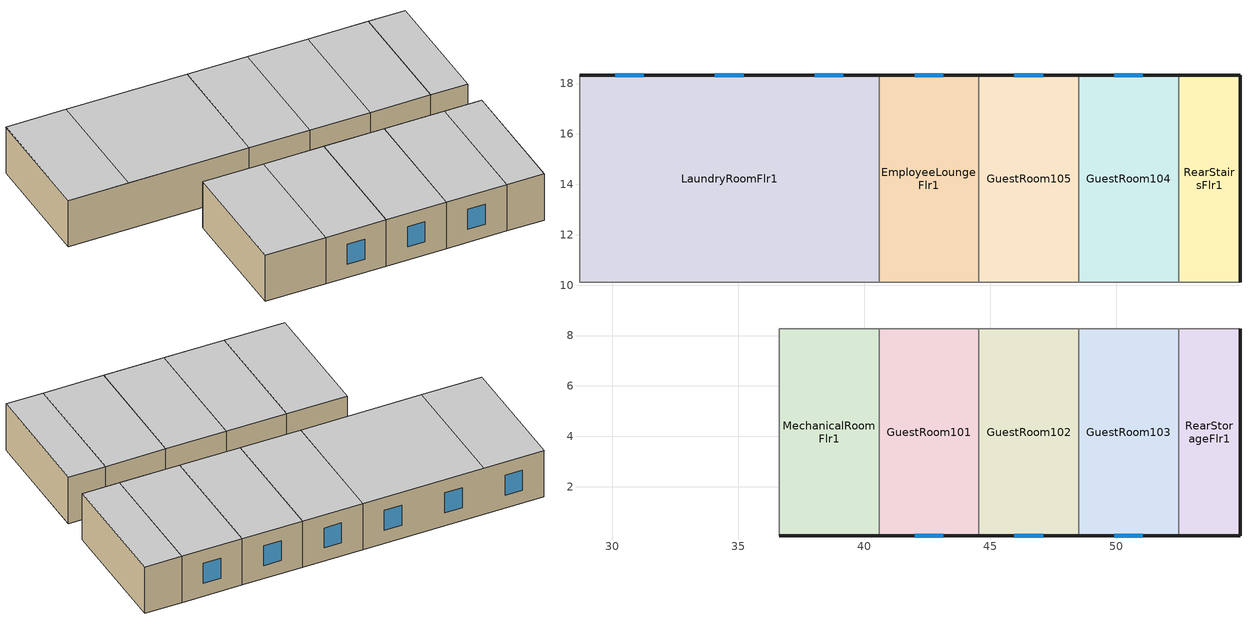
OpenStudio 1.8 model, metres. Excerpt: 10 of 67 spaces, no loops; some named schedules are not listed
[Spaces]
GuestRoom102
 floor ground: 48.51,8.28 48.51,0.05 44.55,0.05 44.55,8.28 z0
 wall outside: 44.55,0.05 48.51,0.05 z0:3.35
 wall to GuestRoom101: 44.55,8.28 44.55,0.05 z0:3.35
 wall to GuestRoom103: 48.51,0.05 48.51,8.28 z0:3.35
 wall to CorridorFlr1: 48.51,8.28 44.55,8.28 z0:3.35
 window: 45.96,0.05 47.1,0.05 z0.95:2.4
 ceiling to GuestRoom209_212: 48.51,0.05 48.51,8.28 44.55,8.28 44.55,0.05 z3.35
EmployeeLoungeFlr1
 floor ground: 44.55,18.34 44.55,10.11 40.59,10.11 40.59,18.34 z0
 wall outside: 44.55,18.34 40.59,18.34 z0:3.35
 wall to GuestRoom105: 44.55,10.11 44.55,18.34 z0:3.35
 wall to CorridorFlr1: 40.59,10.11 44.55,10.11 z0:3.35
 wall to LaundryRoomFlr1: 40.59,18.34 40.59,10.11 z0:3.35
 window: 43.14,18.34 42,18.34 z0.95:2.4
 ceiling to GuestRoom215_218: 44.55,10.11 44.55,18.34 40.59,18.34 40.59,10.11 z3.35
LaundryRoomFlr1
 floor ground: 40.59,18.34 40.59,10.11 28.7,10.11 28.7,18.34 z0
 wall outside: 40.59,18.34 28.7,18.34 z0:3.35
 wall to ElevatorCoreFlr1: 28.7,18.34 28.7,10.11 z0:3.35
 wall to CorridorFlr1: 28.7,10.11 40.59,10.11 z0:3.35
 window: 39.18,18.34 38.04,18.34 / 31.25,18.34 30.11,18.34 / 35.21,18.34 34.07,18.34 z0.95:2.4
 ceiling to GuestRoom215_218: 40.59,10.11 40.59,18.34 32.66,18.34 32.66,10.11 z3.35
 ceiling to GuestRoom219: 32.66,10.11 32.66,18.34 28.7,18.34 28.7,10.11 z3.35
GuestRoom105
 floor ground: 48.51,18.34 48.51,10.11 44.55,10.11 44.55,18.34 z0
 wall outside: 48.51,18.34 44.55,18.34 z0:3.35
 wall to CorridorFlr1: 44.55,10.11 48.51,10.11 z0:3.35
 wall to GuestRoom104: 48.51,10.11 48.51,18.34 z0:3.35
 window: 47.1,18.34 45.96,18.34 z0.95:2.4
 ceiling to GuestRoom215_218: 48.51,10.11 48.51,18.34 44.55,18.34 44.55,10.11 z3.35
MechanicalRoomFlr1
 floor ground: 40.59,8.28 40.59,0.05 36.62,0.05 36.62,8.28 z0
 wall outside: 36.62,0.05 40.59,0.05 z0:3.35
 wall to MeetingRoomFlr1: 36.62,8.28 36.62,0.05 z0:3.35
 wall to GuestRoom101: 40.59,0.05 40.59,8.28 z0:3.35
 wall to CorridorFlr1: 40.59,8.28 36.62,8.28 z0:3.35
 ceiling to GuestRoom209_212: 40.59,0.05 40.59,8.28 36.62,8.28 36.62,0.05 z3.35
GuestRoom103
 floor ground: 52.47,8.28 52.47,0.05 48.51,0.05 48.51,8.28 z0
 wall outside: 48.51,0.05 52.47,0.05 z0:3.35
 wall to CorridorFlr1: 52.47,8.28 48.51,8.28 z0:3.35
 wall to RearStorageFlr1: 52.47,0.05 52.47,8.28 z0:3.35
 window: 49.92,0.05 51.06,0.05 z0.95:2.4
 ceiling to GuestRoom213: 52.47,0.05 52.47,8.28 48.51,8.28 48.51,0.05 z3.35
GuestRoom101
 floor ground: 44.55,8.28 44.55,0.05 40.59,0.05 40.59,8.28 z0
 wall outside: 40.59,0.05 44.55,0.05 z0:3.35
 wall to CorridorFlr1: 44.55,8.28 40.59,8.28 z0:3.35
 window: 42,0.05 43.14,0.05 z0.95:2.4
 ceiling to GuestRoom209_212: 44.55,0.05 44.55,8.28 40.59,8.28 40.59,0.05 z3.35
RearStorageFlr1
 floor ground: 54.91,8.28 54.91,0.05 52.47,0.05 52.47,8.28 z0
 wall outside: 52.47,0.05 54.91,0.05 54.91,8.28 z0:3.35
 wall to CorridorFlr1: 54.91,8.28 52.47,8.28 z0:3.35
 ceiling to RearStorageFlr2: 54.91,0.05 54.91,8.28 52.47,8.28 52.47,0.05 z3.35
RearStairsFlr1
 floor ground: 54.91,18.34 54.91,10.11 52.47,10.11 52.47,18.34 z0
 wall outside: 54.91,10.11 54.91,18.34 52.47,18.34 z0:3.35
 wall to GuestRoom104: 52.47,18.34 52.47,10.11 z0:3.35
 wall to CorridorFlr1: 52.47,10.11 54.91,10.11 z0:3.35
 ceiling to RearStairsFlr2: 54.91,10.11 54.91,18.34 52.47,18.34 52.47,10.11 z3.35
GuestRoom104
 floor ground: 52.47,18.34 52.47,10.11 48.51,10.11 48.51,18.34 z0
 wall outside: 52.47,18.34 48.51,18.34 z0:3.35
 wall to CorridorFlr1: 48.51,10.11 52.47,10.11 z0:3.35
 window: 51.06,18.34 49.92,18.34 z0.95:2.4
 ceiling to GuestRoom214: 52.47,10.11 52.47,18.34 48.51,18.34 48.51,10.11 z3.35
[Site]
El Paso International Ap  Ut_TX_USA: Latitude {deg}=31.77; Longitude {deg}=-106.5; Time Zone {hr}=-7; Elevation {m}=1186; Terrain=Suburbs
[Building]
90.1-2010-SmallHotel-ASHRAE 169-2006-3B created: 2015-08-18 09:52:40 -0600: North Axis {deg}=180; Default Construction Set=90.1-2010 - SmHotel - ASHRAE 169-2006-3B
[Site:GroundTemperature:BuildingSurface]
20.4, 20.43, 20.56, 20.66, 20.86, 21.06, 21.16, 21.14, 21.08, 20.94, 20.7, 20.52
[Site:WaterMainsTemperature]
Calculation Method=Correlation; Annual Average Outdoor Air Temperature {C}=17.9417; Maximum Difference In Monthly Average Outdoor Air Temperatures {deltaC}=21.1
[SizingPeriod:DesignDay] Barometric Pressure {Pa}=87865; Sky Clearness=0; Rain Indicator=0; Snow Indicator=0; Day of Month=21; Daylight Saving Time Indicator=0; Humidity Indicating Type=Wetbulb; Dry-Bulb Temperature Range Modifier Type=DefaultMultipliers
Name | Maximum Dry-Bulb Temperature {C} | Daily Dry-Bulb Temperature Range {deltaC} | Humidity Indicating Conditions at Maximum Dry-Bulb {BasedOnField A3} | Wind Speed {m/s} | Wind Direction {deg} | Month | Day Type | Solar Model Indicator | ASHRAE Taub | ASHRAE Taud
El Paso International Ap  Ut Ann Clg .4% Condns DB=>MWB | 38.1 | 13 | 18.1 | 3.9 | 280 | 7 | SummerDesignDay | ASHRAETau | 0.605 | 1.547
El Paso International Ap  Ut Ann Htg 99.6% Condns DB | -5.2 | 0 | -5.2 | 2.2 | 20 | 12 | WinterDesignDay | ASHRAEClearSky
[ClimateZones]
Climate Zone Institution Name 1=ASHRAE; Climate Zone Document Name 1=ANSI/ASHRAE Standard 169; Climate Zone Document Year 1=2006; Climate Zone Institution Name 2=CEC; Climate Zone Document Name 2=California Climate Zone Descriptions; Climate Zone Document Year 2=1995
[Material:NoMass] Thermal Absorptance=0.9; Solar Absorptance=0.7
Name | Roughness | Thermal Resistance {m2-K/W} | Visible Absorptance
CP02 CARPET PAD | VeryRough | 0.21648 | 0.8
Typical Insulation R-6.78 | Smooth | 1.19347 | 0.7
Typical Carpet Pad | Smooth | 0.21648 | 0.8
Typical Insulation R-9.73 | Smooth | 1.71283 | 0.7
Typical Insulation R-19.72 | Smooth | 3.4722 | 0.7
Typical Insulation R-0.58 | Smooth | 0.101875 | 0.7
Typical Insulation R-8.93 | Smooth | 1.57183 | 0.7
[Material]
Name | Roughness | Thickness {m} | Conductivity {W/m-K} | Density {kg/m3} | Specific Heat {J/kg-K} | Thermal Absorptance | Solar Absorptance | Visible Absorptance
4 in. Normalweight Concrete Floor | MediumRough | 0.1016 | 2.31 | 2322 | 832 | 0.9 | 0.7 | 0.7
25mm Stucco | Smooth | 0.0254 | 0.72 | 1856 | 840 | 0.9 | 0.7 | 0.7
5/8 in. Gypsum Board | MediumSmooth | 0.0159 | 0.16 | 800 | 1090 | 0.9 | 0.7 | 0.7
Roof Membrane - Highly Reflective | VeryRough | 0.0095 | 0.16 | 1121.29 | 1460 | 0.75 | 0.45 | 0.7
Metal Roof Surface; F08 Metal surface | Smooth | 0.0008 | 45.28 | 7824 | 500 | 0.9 | 0.7 | 0.7
1/2 in. Gypsum Board | Smooth | 0.0127 | 0.16 | 800 | 1090 | 0.9 | 0.7 | 0.5
8 in. Normalweight Concrete Floor | MediumRough | 0.2032 | 2.31 | 2322 | 832 | 0.9 | 0.7 | 0.7
8 in. Concrete Block Basement Wall | MediumRough | 0.2032 | 1.326 | 1842 | 912 | 0.9 | 0.7 | 0.7
G05 25mm wood | MediumSmooth | 0.0254 | 0.15 | 608 | 1630 | 0.9 | 0.5 | 0.5
[Construction]
Typical Insulated Exterior Mass Floor R-9.35: Typical Insulation R-6.78, 4 in. Normalweight Concrete Floor, Typical Carpet Pad
Typical Insulated Steel Framed Exterior Wall R-11.9: 25mm Stucco, 5/8 in. Gypsum Board, Typical Insulation R-9.73, 5/8 in. Gypsum Board
Typical IEAD Roof - Highly Reflective R-20.83: Roof Membrane - Highly Reflective, Typical Insulation R-19.72, Metal Roof Surface
int_slab_floor_smallhotel: 4 in. Normalweight Concrete Floor, CP02 CARPET PAD
int_wall_smallhotel: 1/2 in. Gypsum Board, 1/2 in. Gypsum Board
int_slab_ceiling_smallhotel: CP02 CARPET PAD, 4 in. Normalweight Concrete Floor
Smallhotel 2010 Slab Floor: 8 in. Normalweight Concrete Floor, CP02 CARPET PAD
Typical Insulated Basement Mass Wall: 8 in. Concrete Block Basement Wall
U 0.65 SHGC 0.25 Dbl Ref-C-H Clr 6mm/6mm Air: REF C CLEAR HI 6MM, AIR 6MM, CLEAR 6MM
Typical Insulated Metal Door R-1.43: F08 Metal surface, Typical Insulation R-0.58
Typical Overhead Door: Typical Insulation R-8.93
U 1.17 SHGC 0.39 Simple Glazing Skylight: U 1.17 SHGC 0.39 Simple Glazing
Typical Interior Window: Clear 3mm
Typical Interior Door; Typical Interior Partition: G05 25mm wood
[DefaultConstructionSet]
90.1-2010 - SmHotel - ASHRAE 169-2006-3B: Default Exterior Surface Constructions=Default Surface Constructions 1; Default Interior Surface Constructions=Default Surface Constructions 2; Default Ground Contact Surface Constructions=Default Surface Constructions 3; Default Exterior SubSurface Constructions=Default Sub Surface Constructions 1; Default Interior SubSurface Constructions=Default Sub Surface Constructions 2; Interior Partition Construction=Typical Interior Partition
[DefaultSurfaceConstructions]
Name | Floor Construction | Wall Construction | Roof Ceiling Construction
Default Surface Constructions 1 | Typical Insulated Exterior Mass Floor R-9.35 | Typical Insulated Steel Framed Exterior Wall R-11.9 | Typical IEAD Roof - Highly Reflective R-20.83
Default Surface Constructions 2 | int_slab_floor_smallhotel | int_wall_smallhotel | int_slab_ceiling_smallhotel
Default Surface Constructions 3 | Smallhotel 2010 Slab Floor | Typical Insulated Basement Mass Wall
[DefaultSubSurfaceConstructions]
Name | Fixed Window Construction | Operable Window Construction | Door Construction | Overhead Door Construction | Skylight Construction | Tubular Daylight Dome Construction | Tubular Daylight Diffuser Construction
Default Sub Surface Constructions 1 | U 0.65 SHGC 0.25 Dbl Ref-C-H Clr 6mm/6mm Air | U 0.65 SHGC 0.25 Dbl Ref-C-H Clr 6mm/6mm Air | Typical Insulated Metal Door R-1.43 | Typical Overhead Door | U 1.17 SHGC 0.39 Simple Glazing Skylight | Typical Interior Window | Typical Interior Window
Default Sub Surface Constructions 2 | Typical Interior Window | Typical Interior Window | Typical Interior Door
[WindowMaterial:Glazing] Optical Data Type=SpectralAverage; Infrared Transmittance at Normal Incidence=0; Front Side Infrared Hemispherical Emissivity=0.84; Conductivity {W/m-K}=0.9; Dirt Correction Factor for Solar and Visible Transmittance=1; Solar Diffusing=No
Name | Thickness {m} | Solar Transmittance at Normal Incidence | Front Side Solar Reflectance at Normal Incidence | Back Side Solar Reflectance at Normal Incidence | Visible Transmittance at Normal Incidence | Front Side Visible Reflectance at Normal Incidence | Back Side Visible Reflectance at Normal Incidence | Back Side Infrared Hemispherical Emissivity
REF C CLEAR HI 6MM | 0.006 | 0.2 | 0.16 | 0.39 | 0.22 | 0.17 | 0.35 | 0.55
CLEAR 6MM | 0.006 | 0.775 | 0.071 | 0.071 | 0.881 | 0.08 | 0.08 | 0.84
Clear 3mm | 0.003 | 0.837 | 0.075 | 0.075 | 0.898 | 0.081 | 0.081 | 0.84
[WindowMaterial:Gas]
AIR 6MM: Gas Type=Air; Thickness {m}=0.0063
[WindowMaterial:SimpleGlazingSystem]
U 1.17 SHGC 0.39 Simple Glazing: U-Factor {W/m2-K}=6.64357; Solar Heat Gain Coefficient=0.39; Visible Transmittance=0.23
[Space] Building Story=BuildingStory1
Name | Space Type | Thermal Zone
GuestRoom102 | 90.1-2010 - SmHotel - GuestRoom123Vac | GuestRoom102 ZN
MechanicalRoomFlr1 | 90.1-2010 - SmHotel - Mechanical | MechanicalRoomFlr1 ZN
EmployeeLoungeFlr1 | 90.1-2010 - SmHotel - StaffLounge | EmployeeLoungeFlr1 ZN
LaundryRoomFlr1 | 90.1-2010 - SmHotel - Laundry | LaundryRoomFlr1 ZN
GuestRoom105 | 90.1-2010 - SmHotel - GuestRoom123Occ | GuestRoom105 ZN
RearStorageFlr1 | 90.1-2010 - SmHotel - Storage | RearStorageFlr1 ZN
GuestRoom103 | 90.1-2010 - SmHotel - GuestRoom123Occ | GuestRoom103 ZN
GuestRoom101 | 90.1-2010 - SmHotel - GuestRoom123Vac | GuestRoom101 ZN
RearStairsFlr1 | 90.1-2010 - SmHotel - Stair | RearStairsFlr1 ZN
GuestRoom104 | 90.1-2010 - SmHotel - GuestRoom123Occ | GuestRoom104 ZN
[BuildingStory]
BuildingStory1
[SpaceType] Standards Building Type=SmallHotel
Name | Default Schedule Set | Design Specification Outdoor Air Object | Standards Space Type
90.1-2010 - SmHotel - GuestRoom123Occ | 90.1-2010 - SmHotel - GuestRoom123Occ Schedule Set | 90.1-2010 - SmHotel - GuestRoom123Occ Ventilation | GuestRoom123Occ
90.1-2010 - SmHotel - GuestRoom123Vac | 90.1-2010 - SmHotel - GuestRoom123Vac Schedule Set | 90.1-2010 - SmHotel - GuestRoom123Vac Ventilation | GuestRoom123Vac
90.1-2010 - SmHotel - StaffLounge | 90.1-2010 - SmHotel - StaffLounge Schedule Set | 90.1-2010 - SmHotel - StaffLounge Ventilation | StaffLounge
90.1-2010 - SmHotel - Mechanical | 90.1-2010 - SmHotel - Mechanical Schedule Set | 90.1-2010 - SmHotel - Mechanical Ventilation | Mechanical
90.1-2010 - SmHotel - Stair | 90.1-2010 - SmHotel - Stair Schedule Set | 90.1-2010 - SmHotel - Stair Ventilation | Stair
90.1-2010 - SmHotel - Laundry | 90.1-2010 - SmHotel - Laundry Schedule Set | 90.1-2010 - SmHotel - Laundry Ventilation | Laundry
90.1-2010 - SmHotel - Storage | 90.1-2010 - SmHotel - Storage Schedule Set | 90.1-2010 - SmHotel - Storage Ventilation | Storage
[DefaultScheduleSet]
Name | Number of People Schedule | People Activity Level Schedule | Lighting Schedule | Electric Equipment Schedule | Infiltration Schedule | Gas Equipment Schedule
90.1-2010 - SmHotel - GuestRoom123Occ Schedule Set | HotelSmall GuestRoom_Occ_Sch | HotelSmall Activity_Sch | HotelSmall BLDG_LIGHT_GUESTROOM_SCH_2010 | HotelSmall GuestRoom_Eqp_Sch_Base | HotelSmall GuestRoom_Infil_Sch
90.1-2010 - SmHotel - GuestRoom123Vac Schedule Set | HotelSmall AlwaysOff | HotelSmall Activity_Sch | HotelSmall AlwaysOff | HotelSmall AlwaysOff | HotelSmall GuestRoom_Infil_Sch
90.1-2010 - SmHotel - StaffLounge Schedule Set | HotelSmall EmployeeLounge_Occ_Sch | HotelSmall Activity_Sch | HotelSmall BLDG_LIGHT_EMPLOYEELOUNGE_SCH | HotelSmall EmployeeLounge_Eqp_Sch | HotelSmall CommonArea_Infil_Sch
90.1-2010 - SmHotel - Mechanical Schedule Set |  |  | HotelSmall BLDG_LIGHT_MECHROOM_SCH |  | HotelSmall CommonArea_Infil_Sch
90.1-2010 - SmHotel - Stair Schedule Set |  |  | HotelSmall BLDG_LIGHT_STAIR_SCH |  | Always On
90.1-2010 - SmHotel - Laundry Schedule Set | HotelSmall LaundryRoom_Occ_Sch | HotelSmall Activity_Sch | HotelSmall BLDG_LIGHT_LAUNDRY_SCH | HotelSmall LaundryRoom_Eqp_Elec_Sch | HotelSmall CommonArea_Infil_Sch | HotelSmall LaundryRoom_Eqp_Gas_Sch
90.1-2010 - SmHotel - Storage Schedule Set |  |  | HotelSmall BLDG_LIGHT_STORAGE_SCH |  | Always On
[Lights:Definition] Design Level Calculation Method=Watts/Area; Fraction Radiant=0.7; Fraction Visible=0.2; Return Air Fraction=0
Name | Watts per Space Floor Area {W/m2}
90.1-2010 - SmHotel - GuestRoom123Occ Lights Definition; 90.1-2010 - SmHotel - GuestRoom123Vac Lights Definition | 8.07293
90.1-2010 - SmHotel - StaffLounge Lights Definition | 7.85765
90.1-2010 - SmHotel - Mechanical Lights Definition | 10.2257
90.1-2010 - SmHotel - Stair Lights Definition | 7.4271
90.1-2010 - SmHotel - Laundry Lights Definition | 6.45835
90.1-2010 - SmHotel - Storage Lights Definition | 6.78126
[Lights]
Name | Lights Definition | Space or SpaceType
90.1-2010 - SmHotel - GuestRoom123Occ Lights | 90.1-2010 - SmHotel - GuestRoom123Occ Lights Definition | 90.1-2010 - SmHotel - GuestRoom123Occ
90.1-2010 - SmHotel - GuestRoom123Vac Lights | 90.1-2010 - SmHotel - GuestRoom123Vac Lights Definition | 90.1-2010 - SmHotel - GuestRoom123Vac
90.1-2010 - SmHotel - StaffLounge Lights | 90.1-2010 - SmHotel - StaffLounge Lights Definition | 90.1-2010 - SmHotel - StaffLounge
90.1-2010 - SmHotel - Mechanical Lights | 90.1-2010 - SmHotel - Mechanical Lights Definition | 90.1-2010 - SmHotel - Mechanical
90.1-2010 - SmHotel - Stair Lights | 90.1-2010 - SmHotel - Stair Lights Definition | 90.1-2010 - SmHotel - Stair
90.1-2010 - SmHotel - Laundry Lights | 90.1-2010 - SmHotel - Laundry Lights Definition | 90.1-2010 - SmHotel - Laundry
90.1-2010 - SmHotel - Storage Lights | 90.1-2010 - SmHotel - Storage Lights Definition | 90.1-2010 - SmHotel - Storage
[DesignSpecification:OutdoorAir] Outdoor Air Method=Sum
Name | Outdoor Air Flow per Person {m3/s-person} | Outdoor Air Flow per Floor Area {m3/s-m2}
90.1-2010 - SmHotel - GuestRoom123Occ Ventilation; 90.1-2010 - SmHotel - GuestRoom123Vac Ventilation | 0.00235974 | 0.0003048
90.1-2010 - SmHotel - StaffLounge Ventilation; 90.1-2010 - SmHotel - Laundry Ventilation | 0.00353961 | 0.0003048
90.1-2010 - SmHotel - Mechanical Ventilation; 90.1-2010 - SmHotel - Storage Ventilation |  | 0.0006096
90.1-2010 - SmHotel - Stair Ventilation |  | 0.0003048
[People:Definition] Number of People Calculation Method=People/Area; Fraction Radiant=0.3
Name | People per Space Floor Area {person/m2}
90.1-2010 - SmHotel - GuestRoom123Occ People Definition; 90.1-2010 - SmHotel - GuestRoom123Vac People Definition | 0.0459619
90.1-2010 - SmHotel - StaffLounge People Definition | 0.551973
90.1-2010 - SmHotel - Laundry People Definition | 0.107639
[People]
Name | People Definition | Space or SpaceType
90.1-2010 - SmHotel - GuestRoom123Occ People | 90.1-2010 - SmHotel - GuestRoom123Occ People Definition | 90.1-2010 - SmHotel - GuestRoom123Occ
90.1-2010 - SmHotel - GuestRoom123Vac People | 90.1-2010 - SmHotel - GuestRoom123Vac People Definition | 90.1-2010 - SmHotel - GuestRoom123Vac
90.1-2010 - SmHotel - StaffLounge People | 90.1-2010 - SmHotel - StaffLounge People Definition | 90.1-2010 - SmHotel - StaffLounge
90.1-2010 - SmHotel - Laundry People | 90.1-2010 - SmHotel - Laundry People Definition | 90.1-2010 - SmHotel - Laundry
[ElectricEquipment:Definition] Design Level Calculation Method=Watts/Area; Fraction Latent=0; Fraction Lost=0
Name | Watts per Space Floor Area {W/m2} | Fraction Radiant
90.1-2010 - SmHotel - GuestRoom123Occ Electric Equipment Definition; 90.1-2010 - SmHotel - GuestRoom123Vac Electric Equipment Definition | 11.8403 | 0.5
90.1-2010 - SmHotel - StaffLounge Electric Equipment Definition | 21.5278 | 0.5
90.1-2010 - SmHotel - Laundry Electric Equipment Definition | 27.6632 | 0.2
[ElectricEquipment]
Name | Electric Equipment Definition | Space or SpaceType
90.1-2010 - SmHotel - GuestRoom123Occ Electric Equipment | 90.1-2010 - SmHotel - GuestRoom123Occ Electric Equipment Definition | 90.1-2010 - SmHotel - GuestRoom123Occ
90.1-2010 - SmHotel - GuestRoom123Vac Electric Equipment | 90.1-2010 - SmHotel - GuestRoom123Vac Electric Equipment Definition | 90.1-2010 - SmHotel - GuestRoom123Vac
90.1-2010 - SmHotel - StaffLounge Electric Equipment | 90.1-2010 - SmHotel - StaffLounge Electric Equipment Definition | 90.1-2010 - SmHotel - StaffLounge
90.1-2010 - SmHotel - Laundry Electric Equipment | 90.1-2010 - SmHotel - Laundry Electric Equipment Definition | 90.1-2010 - SmHotel - Laundry
[ThermostatSetpoint:DualSetpoint]
Name | Heating Setpoint Temperature Schedule | Cooling Setpoint Temperature Schedule
90.1-2010 - SmHotel - GuestRoom123Occ Thermostat | HotelSmall Adva_OccGuestRoom_HtgSP_Sch | HotelSmall Adva_OccGuestRoom_ClgSP_Sch
90.1-2010 - SmHotel - GuestRoom123Vac Thermostat | HotelSmall VacGuestRoom_HtgSP_Sch | HotelSmall VacGuestRoom_ClgSP_Sch
90.1-2010 - SmHotel - StaffLounge Thermostat; 90.1-2010 - SmHotel - Laundry Thermostat | HotelSmall CommonArea_HtgSP_Sch | HotelSmall CommonArea_ClgSP_Sch
90.1-2010 - SmHotel - Mechanical Thermostat; 90.1-2010 - SmHotel - Stair Thermostat; 90.1-2010 - SmHotel - Storage Thermostat | HotelSmall SemiHeated_HtgSP_Sch | SmallHotel UnitHeater ClgSP Sch
[GasEquipment:Definition]
90.1-2010 - SmHotel - Laundry Gas Equipment Definition: Design Level Calculation Method=Watts/Area; Watts per Space Floor Area {W/m2}=409.781; Fraction Latent=0; Fraction Radiant=0.2; Fraction Lost=0
[GasEquipment]
90.1-2010 - SmHotel - Laundry Gas Equipment: Gas Equipment Definition=90.1-2010 - SmHotel - Laundry Gas Equipment Definition; Space or SpaceType=90.1-2010 - SmHotel - Laundry
[SpaceInfiltration:DesignFlowRate] Design Flow Rate Calculation Method=Flow/ExteriorArea; Flow per Exterior Surface Area {m3/s-m2}=0.000569573; Constant Term Coefficient=0; Temperature Term Coefficient=0; Velocity Term Coefficient=0.224; Velocity Squared Term Coefficient=0
Name | Space or SpaceType
EmployeeLoungeFlr1 Infiltration | EmployeeLoungeFlr1
GuestRoom101 Infiltration | GuestRoom101
GuestRoom102 Infiltration | GuestRoom102
GuestRoom103 Infiltration | GuestRoom103
GuestRoom104 Infiltration | GuestRoom104
GuestRoom105 Infiltration | GuestRoom105
LaundryRoomFlr1 Infiltration | LaundryRoomFlr1
MechanicalRoomFlr1 Infiltration | MechanicalRoomFlr1
RearStairsFlr1 Infiltration | RearStairsFlr1
RearStorageFlr1 Infiltration | RearStorageFlr1
[ThermalZone] Use Ideal Air Loads=No
Name | Thermostat
RearStorageFlr1 ZN | 90.1-2010 - SmHotel - Storage Thermostat
GuestRoom105 ZN; GuestRoom104 ZN; GuestRoom103 ZN | 90.1-2010 - SmHotel - GuestRoom123Occ Thermostat
MechanicalRoomFlr1 ZN | 90.1-2010 - SmHotel - Mechanical Thermostat
GuestRoom101 ZN; GuestRoom102 ZN | 90.1-2010 - SmHotel - GuestRoom123Vac Thermostat
RearStairsFlr1 ZN | 90.1-2010 - SmHotel - Stair Thermostat
EmployeeLoungeFlr1 ZN | 90.1-2010 - SmHotel - StaffLounge Thermostat
LaundryRoomFlr1 ZN | 90.1-2010 - SmHotel - Laundry Thermostat
[Sizing:Zone] Zone Cooling Design Supply Air Temperature {C}=14; Zone Heating Design Supply Air Humidity Ratio {kg-H2O/kg-air}=0.008; Cooling Design Air Flow Method=DesignDay; Heating Design Air Flow Method=DesignDay
Name | Zone Heating Design Supply Air Temperature {C} | Zone Cooling Design Supply Air Humidity Ratio {kg-H2O/kg-air}
CorridorFlr2 ZN; GuestRoom213 ZN; CorridorFlr3 ZN; GuestRoom301 ZN; GuestRoom313 ZN; GuestRoom220_223 ZN; GuestRoom214 ZN; GuestRoom224 ZN; GuestRoom302_305 ZN; GuestRoom402_405 ZN; GuestRoom424 ZN; GuestRoom105 ZN; GuestRoom202_205 ZN; GuestRoom209_212 ZN; GuestRoom401 ZN; GuestRoom104 ZN; GuestRoom415_418 ZN; GuestRoom103 ZN; GuestRoom420_423 ZN; GuestRoom414 ZN; GuestRoom419 ZN; GuestRoom309_312 ZN; GuestRoom314 ZN; GuestRoom315_318 ZN; GuestRoom306_308 ZN; GuestRoom324 ZN; CorridorFlr1 ZN; GuestRoom101 ZN; GuestRoom219 ZN; GuestRoom319 ZN; GuestRoom406_408 ZN; CorridorFlr4 ZN; GuestRoom409_412 ZN; GuestRoom201 ZN; GuestRoom413 ZN; GuestRoom102 ZN; GuestRoom215_218 ZN; GuestRoom206_208 ZN; GuestRoom320_323 ZN | 50 | 0.008
RearStairsFlr4 ZN; FrontStairsFlr4 ZN; FrontStorageFlr1 ZN; RearStorageFlr1 ZN; RearStorageFlr3 ZN; ElevatorCoreFlr1 ZN; MechanicalRoomFlr1 ZN; ElevatorCoreFlr2 ZN; ElevatorCoreFlr4 ZN; RearStorageFlr2 ZN; ElevatorCoreFlr3 ZN; FrontStairsFlr2 ZN; RearStairsFlr3 ZN; RearStorageFlr4 ZN; FrontStairsFlr1 ZN; FrontStorageFlr3 ZN; RearStairsFlr2 ZN; FrontStorageFlr4 ZN; RearStairsFlr1 ZN; FrontStorageFlr2 ZN; FrontStairsFlr3 ZN; LaundryRoomFlr1 ZN | 40 | 0.0085
[Zone equipment]
CorridorFlr2 ZN: CorridorFlr2 ZN PTAC
GuestRoom213 ZN: GuestRoom213 ZN PTAC
RearStairsFlr4 ZN: RearStairsFlr4 ZN UnitHeater
FrontStairsFlr4 ZN: FrontStairsFlr4 ZN UnitHeater
CorridorFlr3 ZN: CorridorFlr3 ZN PTAC
GuestRoom301 ZN: GuestRoom301 ZN PTAC
GuestRoom313 ZN: GuestRoom313 ZN PTAC
GuestRoom220_223 ZN: GuestRoom220_223 ZN PTAC
GuestRoom214 ZN: GuestRoom214 ZN PTAC
GuestRoom224 ZN: GuestRoom224 ZN PTAC
[Exterior:Lights:Definition]
NonDimming Exterior Lights Def: Design Level {W}=4188
[Exterior:Lights]
NonDimming Exterior Lights Def: Exterior Lights Definition=NonDimming Exterior Lights Def; Schedule=HotelSmall Exterior_Lgt_ALWAYS_ON; Control Option=AstronomicalClock
